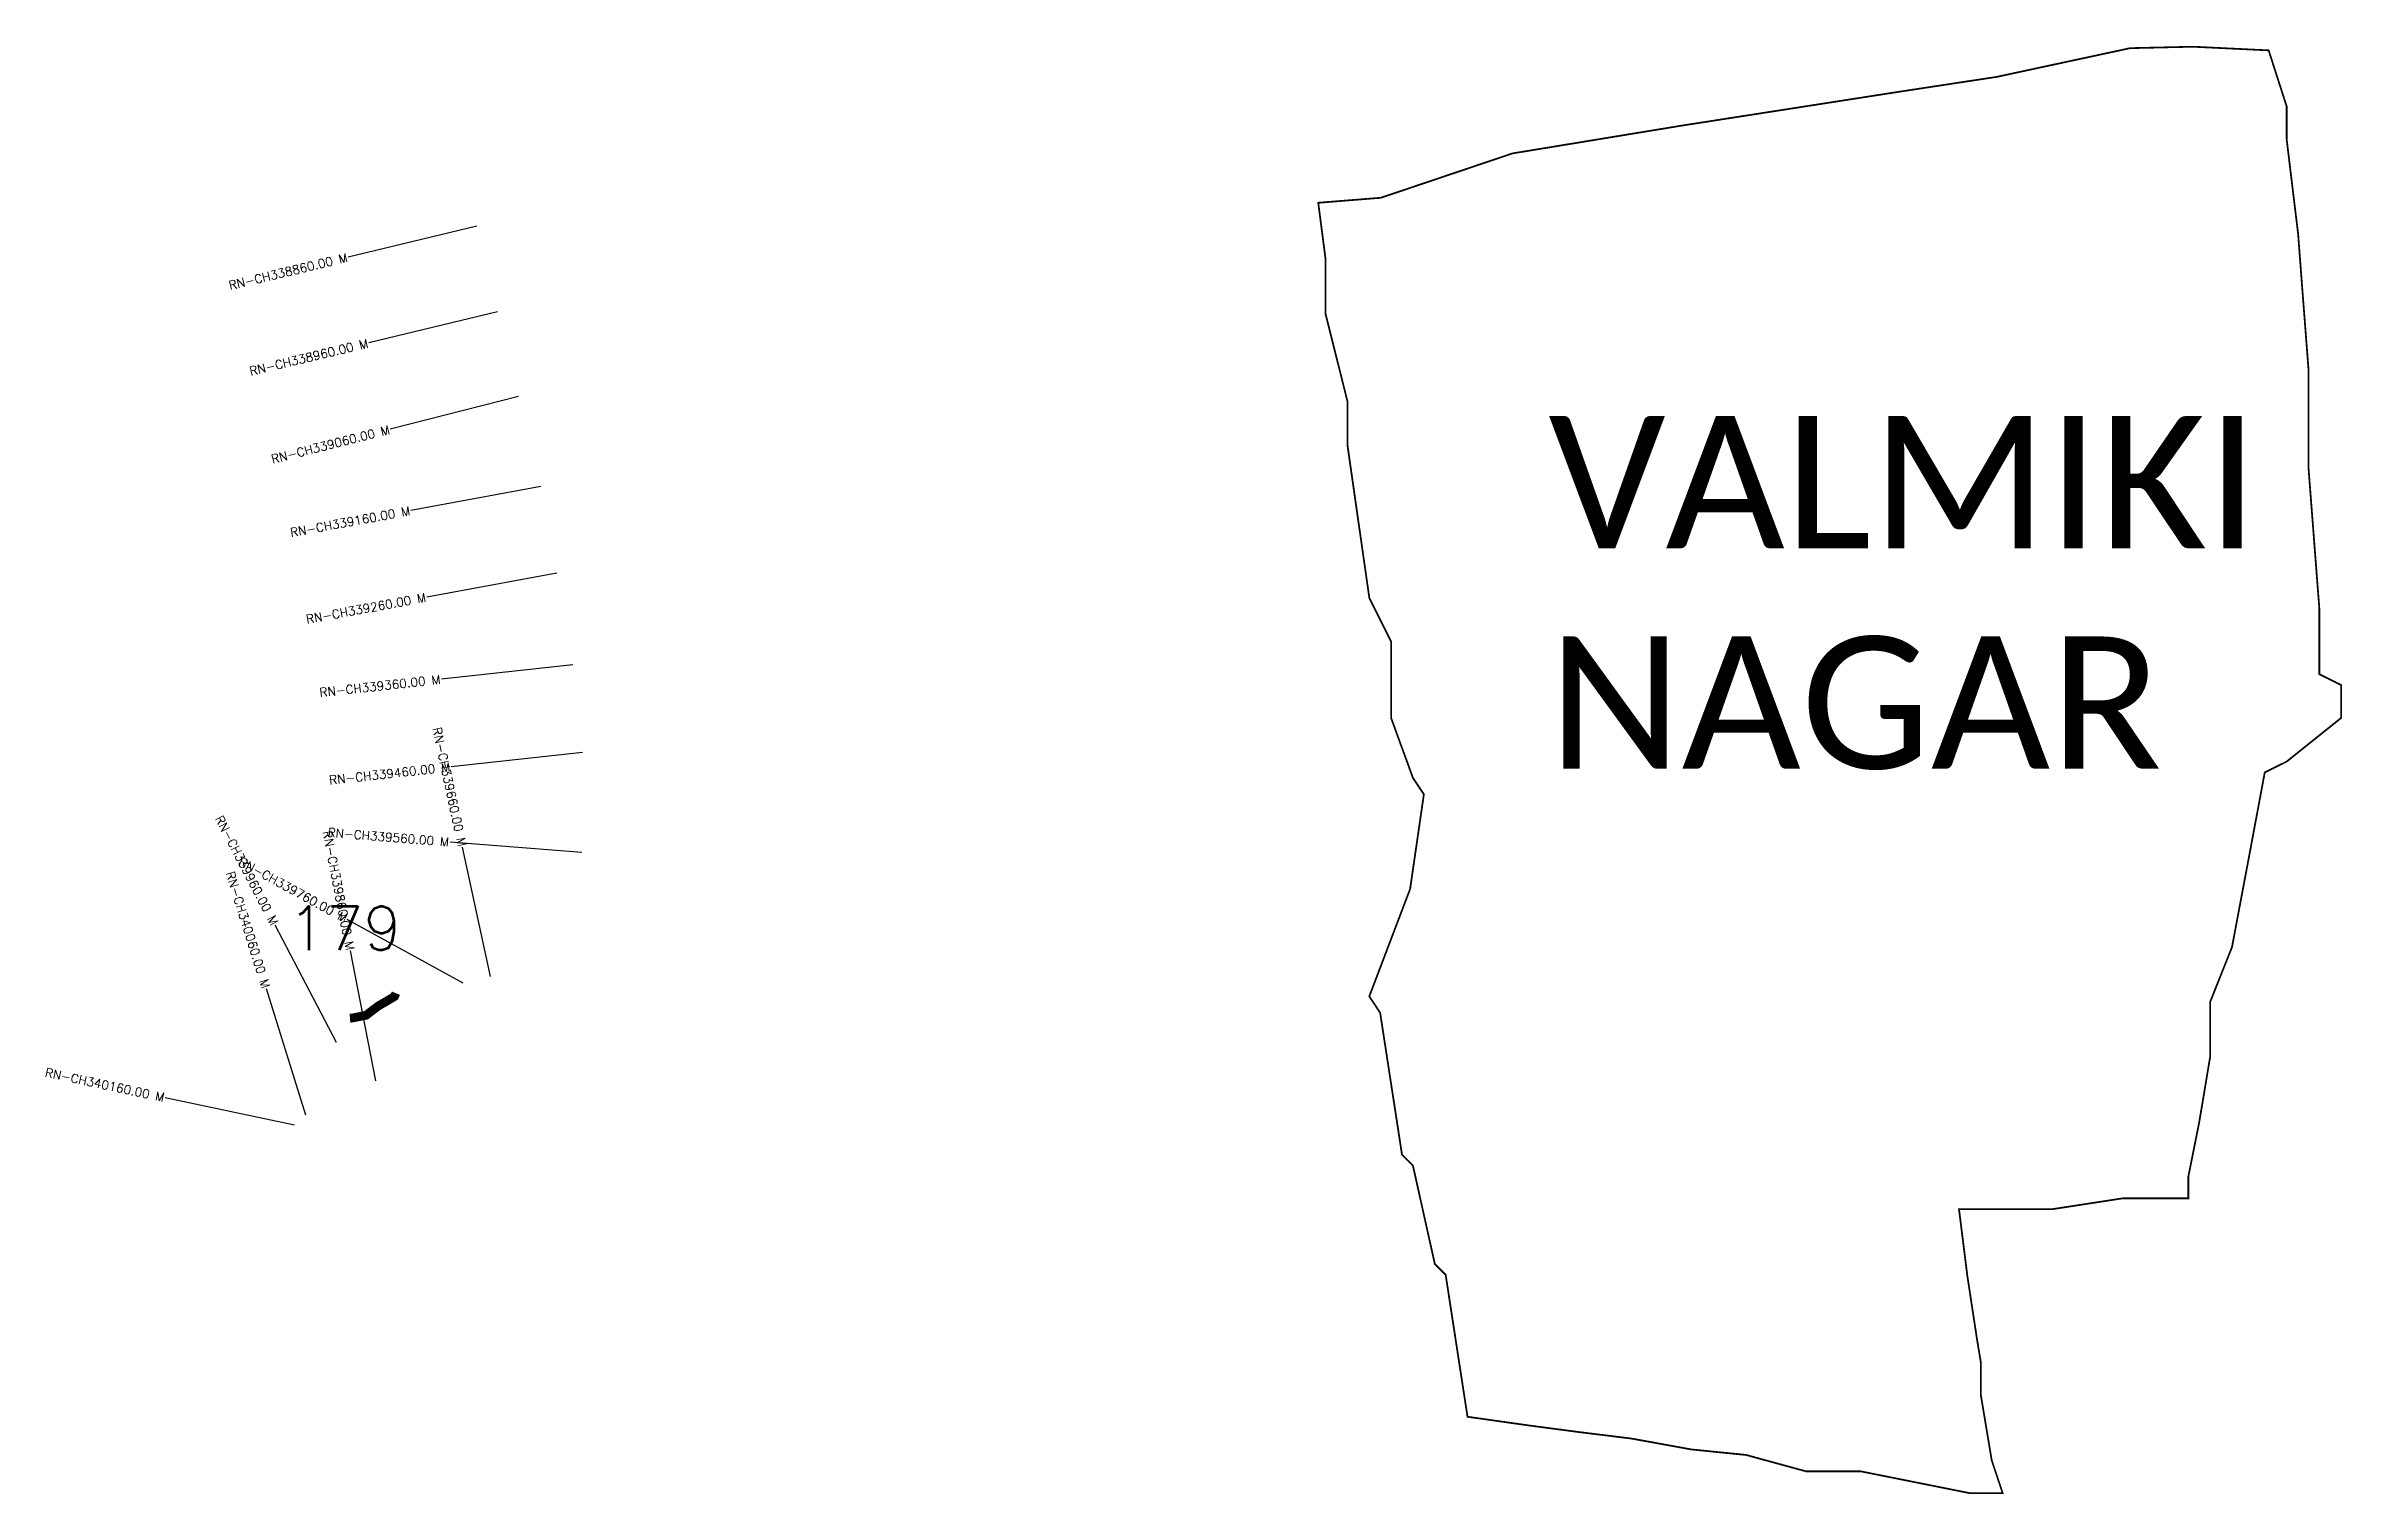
# Model space of a CAD drawing. Header units: metres. Extents: x 292199 to 294803, y 1988310 to 1989953.
import ezdxf
from ezdxf.enums import TextEntityAlignment as Align

# ---------------------------------------------------------------- set-up
doc = ezdxf.new("R2010")
doc.units = ezdxf.units.M
for name, color, linetype in [('ARTIFICIALLY PROTECTED', 4, 'Continuous'), ('CS', 134, 'Continuous'), ('CSMark', 6, 'Continuous'), ('VILLAGE NAME', 250, 'Continuous')]:
    doc.layers.add(name, color=color, linetype=linetype)
doc.styles.get("Standard").update_dxf_attribs({"font": 'simplex.shx'})

msp = doc.modelspace()

# ---------------------------------------------------------------- linework, layer by layer
at = {"color": 6, "const_width": 2, "flags": 128}
msp.add_lwpolyline([(293641.8, 1989775.1), (293712.8, 1989780.8), (293862.1, 1989831.1), (294054.5, 1989862.7), (294302.3, 1989901.3), (294411.2, 1989917.9), (294562.7, 1989950.5), (294627.9, 1989952), (294639, 1989951.9), (294719.8, 1989948), (294740.2, 1989884.5), (294740.2, 1989847.3), (294753.2, 1989740), (294758.7, 1989667.7), (294764.9, 1989587.2), (294764.9, 1989475.7), (294777.3, 1989314.7), (294777.3, 1989240.3), (294802.1, 1989228), (294802.1, 1989190.8), (294740.2, 1989141.2), (294715.4, 1989128.9), (294697.8, 1989034.8), (294678.2, 1988930.7), (294653.5, 1988868.7), (294653.5, 1988806.8), (294647.3, 1988769.6), (294641.1, 1988732.5), (294628.7, 1988670.5), (294628.7, 1988645.8), (294554.4, 1988645.8), (294473.8, 1988633.4), (294368.6, 1988633.4), (294377.9, 1988558.8), (294388.7, 1988487.8), (294393.3, 1988460), (294393.3, 1988422.8), (294405.7, 1988348.5), (294418.1, 1988311.3), (294380.9, 1988311.3), (294257.1, 1988336.1), (294195.1, 1988336.1), (294169.4, 1988343.1), (294127, 1988354.7), (294065.1, 1988360.9), (293996.9, 1988373.3), (293936.3, 1988380.8), (293880.3, 1988388.2), (293811.1, 1988398), (293786.3, 1988559.1), (293774, 1988571.4), (293749.2, 1988682.9), (293736.8, 1988695.3), (293712, 1988856.3), (293699.7, 1988874.9), (293746, 1988996.7), (293761.6, 1989104.1), (293749.2, 1989122.7), (293724.4, 1989190.8), (293724.4, 1989277.5), (293699.7, 1989327), (293674.9, 1989500.5), (293674.9, 1989550), (293650.1, 1989649.1), (293650.1, 1989711.1), (293641.8, 1989775.1)], dxfattribs=at)
at = {"layer": 'ARTIFICIALLY PROTECTED', "const_width": 10, "flags": 128}
msp.add_lwpolyline([(292595.6, 1988878.5), (292594.1, 1988874.8), (292583.9, 1988868.7), (292576.3, 1988864.4), (292568.2, 1988858.4), (292562, 1988853.5), (292545.9, 1988850.3), (292543.5, 1988850.1)], dxfattribs=at)
at = {"layer": 'CS'}
for p, q in [((292687.5, 1989748.5), (292541.6, 1989713.5)), ((292710.8, 1989651.3), (292564.9, 1989616.3)), ((292734.6, 1989555.2), (292589.3, 1989518.2)), ((292760.1, 1989453.3), (292612.5, 1989426.1)), ((292778.2, 1989355), (292630.7, 1989327.8)), ((292796.3, 1989251.1), (292647.2, 1989234.7)), ((292807.3, 1989151.7), (292658.2, 1989135.3)), ((292806.5, 1989038), (292657, 1989049.9)), ((292702.8, 1988897.5), (292671.2, 1989044.2)), ((292528.1, 1988822.7), (292458.8, 1988955.7)), ((292671.9, 1988889.7), (292540.5, 1988961.9)), ((292573, 1988779.2), (292544.1, 1988926.4)), ((292493.5, 1988740.3), (292448.8, 1988883.5)), ((292480.7, 1988728.6), (292334, 1988759.9))]:
    msp.add_line(p, q, dxfattribs=at)

# ---------------------------------------------------------------- texts
at = {"insert": (292473.3, 1988977.2), "char_height": 50, "attachment_point": 1}
msp.add_mtext_dynamic_manual_height_columns('179', width=84.374, gutter_width=1, heights=[74.2], dxfattribs=at)
at = {"layer": 'CSMark'}
for s, rotation, p in [('RN-CH338860.00 M', 13.4889, (292540.6, 1989713.3)), ('RN-CH338960.00 M', 13.4889, (292564, 1989616)), ('RN-CH339060.00 M', 14.2676, (292588.3, 1989518)), ('RN-CH339160.00 M', 10.4548, (292611.6, 1989425.9)), ('RN-CH339260.00 M', 10.4548, (292629.7, 1989327.6)), ('RN-CH339360.00 M', 6.2854, (292646.2, 1989234.6)), ('RN-CH339660.00 M', 282.1371, (292671, 1989045.1)), ('RN-CH339460.00 M', 6.2854, (292657.2, 1989135.2)), ('RN-CH339960.00 M', 297.5148, (292458.4, 1988956.6)), ('RN-CH339860.00 M', 281.1065, (292543.9, 1988927.4)), ('RN-CH339560.00 M', 355.434, (292656, 1989050)), ('RN-CH339760.00 M', 331.2189, (292539.6, 1988962.4)), ('RN-CH340060.00 M', 287.3442, (292448.5, 1988884.4)), ('RN-CH340160.00 M', 347.966, (292333, 1988760.1))]:
    msp.add_text(s, height=10, rotation=rotation, dxfattribs=at).set_placement(p, align=Align.MIDDLE_RIGHT)
at = {"layer": 'VILLAGE NAME', "insert": (293903, 1989533.2), "char_height": 150, "attachment_point": 1}
msp.add_mtext_dynamic_manual_height_columns('{\\fCalibri|b0|i0|c0|p34;VALMIKI NAGAR}', width=826.75, gutter_width=1, heights=[0], dxfattribs=at)

doc.saveas('drawing.dxf')
